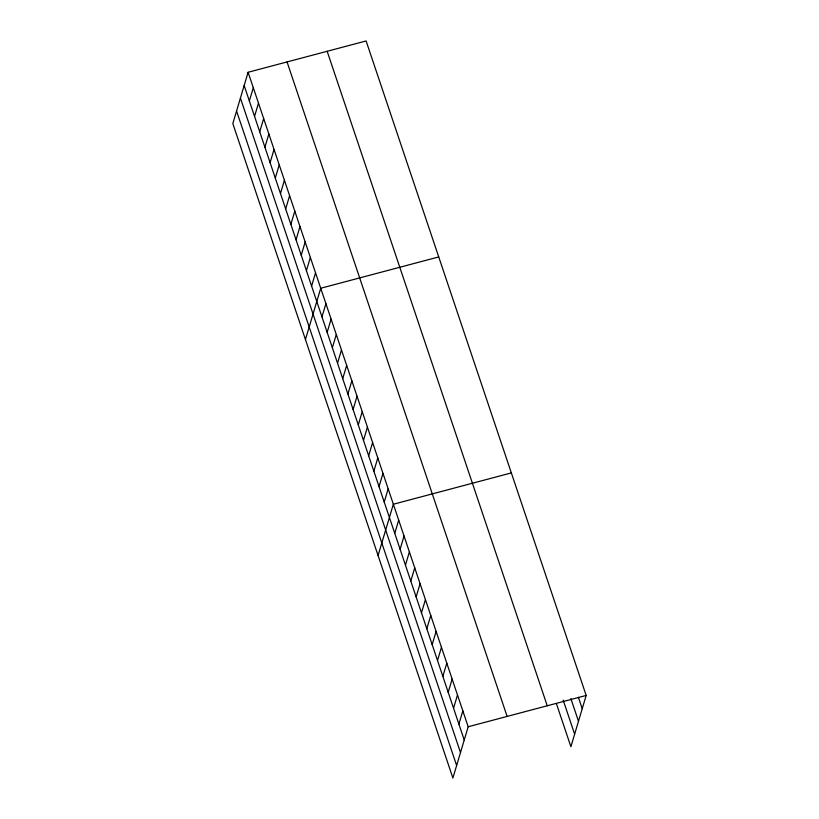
<?xml version="1.0" encoding="UTF-8"?>
<svg xmlns="http://www.w3.org/2000/svg" width="819" height="819" viewBox="0 0 819 819"><rect width="100%" height="100%" fill="white"/><g stroke="black" fill="none" stroke-linecap="round" stroke-linejoin="round"><path stroke-width="1.23" d="M248.106 72.277L232.821 123.556L452.897 778.05L468.181 726.76L248.106 72.277L366.103 40.95L586.179 695.444L570.894 746.723L556.388 703.582M249.355 100.942L253.296 87.705M254.535 116.37L258.487 103.133M259.725 131.798L263.677 118.55M264.916 147.225L268.857 133.978M270.096 162.653L274.048 149.406M275.286 178.081L279.238 164.834M280.477 193.509L284.418 180.262M285.657 208.937L289.609 195.69M290.847 224.365L294.799 211.118M296.038 239.793L299.989 226.546M301.228 255.221L305.17 241.974M306.408 270.639L310.36 257.401M311.599 286.066L315.55 272.829M305.446 339.537L320.731 288.257L438.728 256.931M321.969 316.922L325.921 303.685M327.16 332.35L331.111 319.113M332.35 347.778L336.292 334.541M337.541 363.206L341.482 349.969M342.721 378.634L346.672 365.387M347.911 394.062L351.863 380.815M353.102 409.49L357.043 396.242M358.282 424.918L362.233 411.67M363.472 440.346L367.424 427.098M368.663 455.773L372.604 442.526M373.853 471.201L377.794 457.954M379.033 486.629L382.985 473.382M384.224 502.057L388.175 488.81M378.071 555.528L393.355 504.238L511.353 472.911M394.758 533.374L398.699 520.137M400.102 549.273L404.043 536.025M405.446 565.161L409.387 551.924M410.79 581.06L414.742 567.813M416.134 596.949L420.086 583.712M421.478 612.847L425.43 599.61M426.822 628.746L430.774 615.499M432.166 644.635L436.117 631.398M437.51 660.534L441.461 647.286M442.854 676.422L446.805 663.185M448.198 692.321L452.149 679.084M453.542 708.22L457.493 694.973M458.886 724.109L462.837 710.872M468.181 726.76L586.179 695.444M578.419 697.327L582.227 708.681M570.853 698.535L578.49 721.242M563.175 700.112L574.631 734.172M327.17 51.29L547.235 705.773M287.049 61.937L507.125 716.43M244.164 85.514L464.24 740.007M240.417 98.075L460.493 752.559M236.568 111.005L456.633 765.499"/></g></svg>
